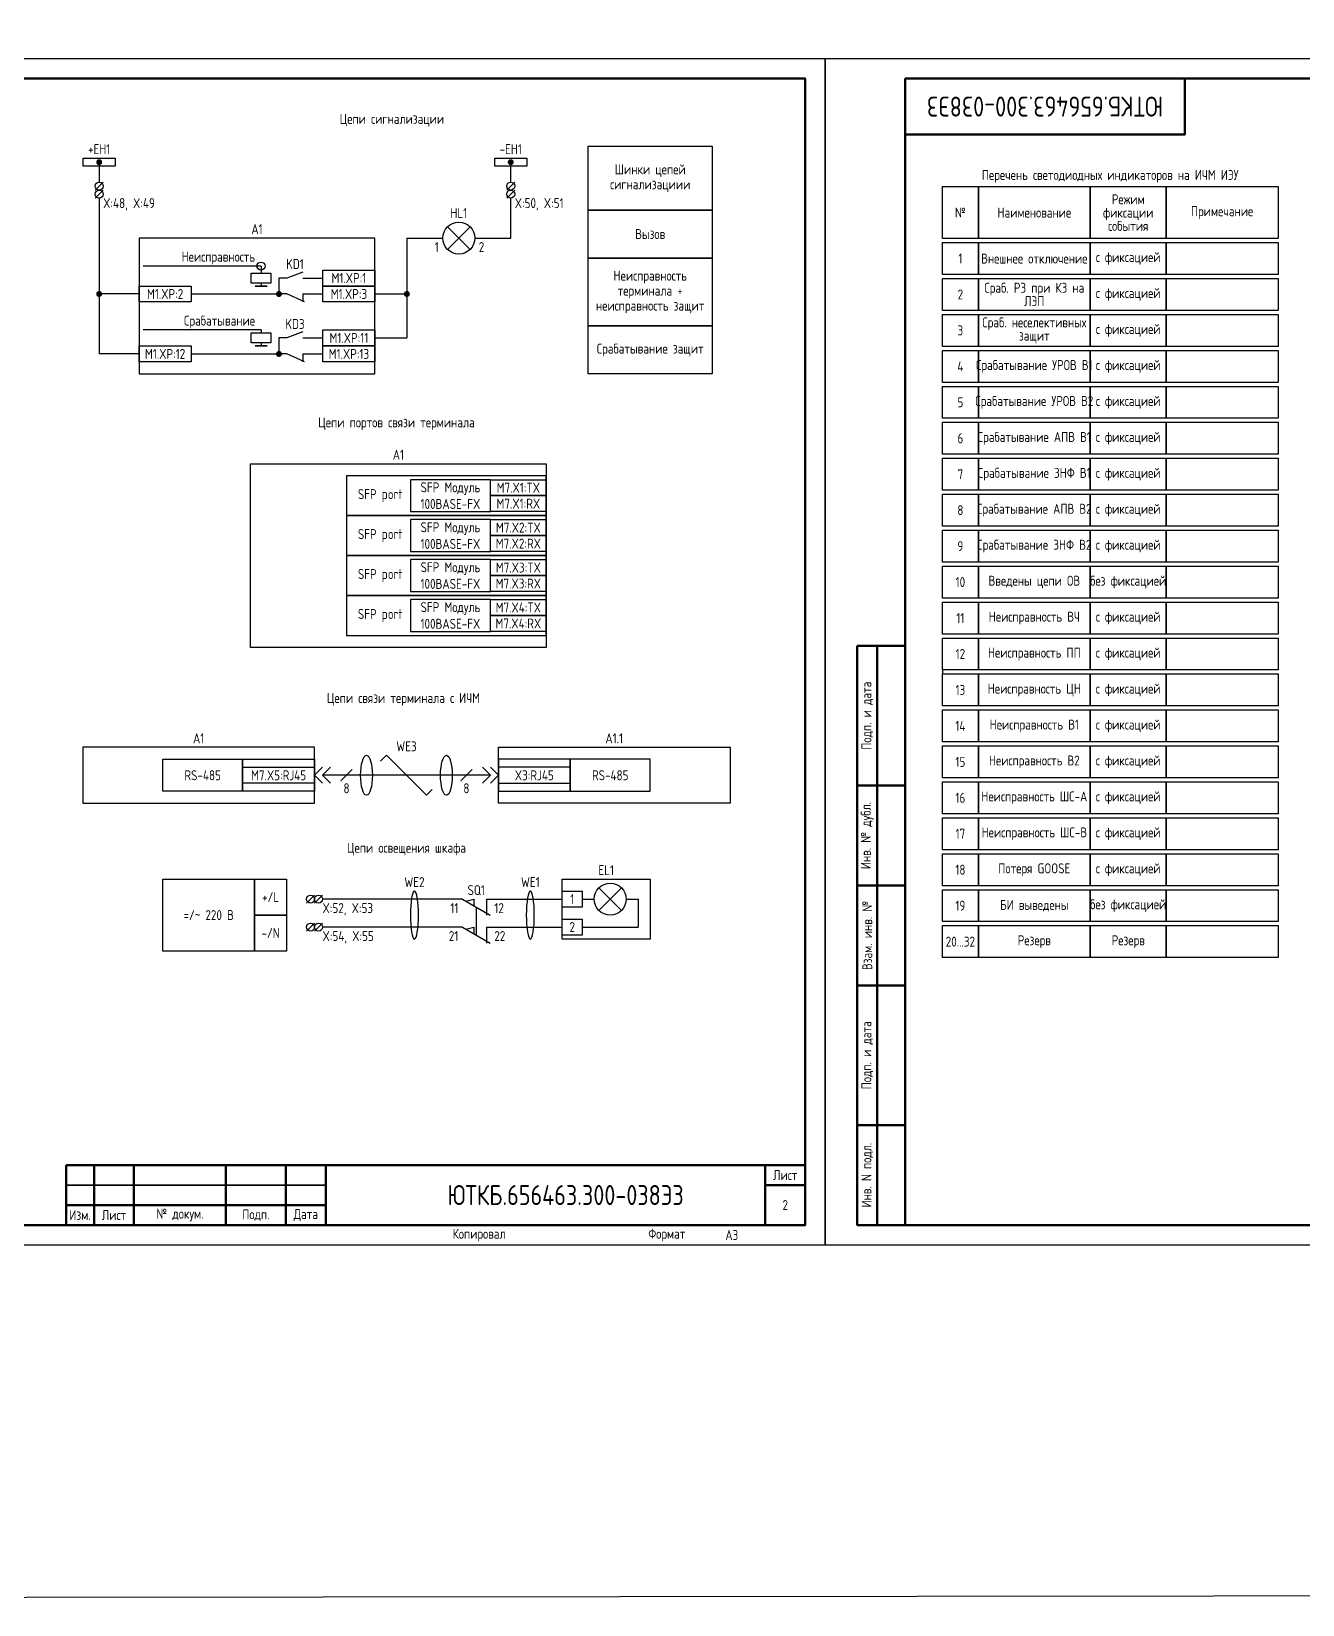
# Model space of a CAD drawing. Header units: millimetres. Extents: x -920 to 1754, y -90 to 589.
# Drawn here: x 641.3 to 959.4, y -90 to 303.8 of the extents above; entities that cross this region are included whole.
import ezdxf

# ---------------------------------------------------------------- set-up
doc = ezdxf.new("R2010")
doc.units = ezdxf.units.MM
doc.styles.add('Gost_type_A', font='GOST_0.TTF')

# ---------------------------------------------------------------- blocks, each defined once
blk = doc.blocks.new('Формат_А3')
blk.add_lwpolyline([(-420, 297), (0, 297), (0, 0), (-420, 0)], close=True)
at = {"lineweight": 50}
blk.add_lwpolyline([(-400, 292), (-5, 292), (-5, 5), (-400, 5)], close=True, dxfattribs=at)
blk = doc.blocks.new('Штамп малый нижний')
at = {"lineweight": 50}
for points in [[(-185, 15), (-178, 15), (-178, 5), (-185, 5)], [(-178, 15), (-168, 15), (-168, 5), (-178, 5)], [(-168, 15), (-145, 15), (-145, 5), (-168, 5)], [(-145, 15), (-130, 15), (-130, 5), (-145, 5)], [(-130, 15), (-120, 15), (-120, 5), (-130, 5)], [(-120, 15), (-10, 15), (-10, 0), (-120, 0)], [(-10, 15), (0, 15), (0, 10), (-10, 10)], [(-10, 10), (0, 10), (0, 0), (-10, 0)], [(-185, 5), (-178, 5), (-178, 0), (-185, 0)], [(-178, 5), (-168, 5), (-168, 0), (-178, 0)], [(-168, 5), (-145, 5), (-145, 0), (-168, 0)], [(-145, 5), (-130, 5), (-130, 0), (-145, 0)], [(-130, 5), (-120, 5), (-120, 0), (-130, 0)]]:
    blk.add_lwpolyline(points, close=True, dxfattribs=at)
for points in [[(-185, 15), (-178, 15), (-178, 10), (-185, 10)], [(-178, 15), (-168, 15), (-168, 10), (-178, 10)], [(-168, 15), (-145, 15), (-145, 10), (-168, 10)], [(-145, 15), (-130, 15), (-130, 10), (-145, 10)], [(-130, 15), (-120, 15), (-120, 10), (-130, 10)], [(-185, 10), (-178, 10), (-178, 5), (-185, 5)], [(-178, 10), (-168, 10), (-168, 5), (-178, 5)], [(-168, 10), (-145, 10), (-145, 5), (-168, 5)], [(-145, 10), (-130, 10), (-130, 5), (-145, 5)], [(-130, 10), (-120, 10), (-120, 5), (-130, 5)]]:
    blk.add_lwpolyline(points, close=True)
at = {"char_height": 2.5, "style": 'Gost_type_A'}
for s, insert, width, attachment_point in [('Лист', (-5, 12.5), 10, 5), ('№ докум.', (-156.5, 2.5), 23, 5), ('Подп.', (-137.5, 2.5), 15, 5), ('Дата', (-125, 2.5), 10, 5), ('Изм.', (-181.5, 2.5), 7, 5), ('Лист', (-173, 2.5), 10, 5), ('Копировал', (-75, -2.53), 13.1202, 6), ('Формат', (-30, -2.53), 13.1202, 6)]:
    blk.add_mtext(s, dxfattribs=dict(at, insert=insert, width=width, attachment_point=attachment_point))
blk = doc.blocks.new('Штамп угловой верхний')
at = {"lineweight": 50}
blk.add_lwpolyline([(0, 0), (70, 0), (70, -14), (0, -14)], close=True, dxfattribs=at)
blk = doc.blocks.new('Штамп левый нижний')
at = {"lineweight": 50}
for points in [[(-12, 145), (-7, 145), (-7, 110), (-12, 110)], [(-7, 145), (0, 145), (0, 110), (-7, 110)], [(-12, 110), (-7, 110), (-7, 85), (-12, 85)], [(-7, 110), (0, 110), (0, 85), (-7, 85)], [(-12, 85), (-7, 85), (-7, 60), (-12, 60)], [(-7, 85), (0, 85), (0, 60), (-7, 60)], [(-12, 60), (-7, 60), (-7, 25), (-12, 25)], [(-7, 60), (0, 60), (0, 25), (-7, 25)], [(-12, 25), (-7, 25), (-7, 0), (-12, 0)], [(-7, 25), (0, 25), (0, 0), (-7, 0)]]:
    blk.add_lwpolyline(points, close=True, dxfattribs=at)
at = {"char_height": 2.5, "attachment_point": 5, "rotation": 90, "style": 'Gost_type_A'}
for s, insert, width in [('Подп. и дата', (-9.5, 127.5), 35), ('Инв. № дубл.', (-9.5, 97.5), 25), ('Взам. инв. №', (-9.5, 72.5), 25), ('Подп. и дата', (-9.5, 42.5), 35), ('Инв. N подл.', (-9.5, 12.5), 25)]:
    blk.add_mtext(s, dxfattribs=dict(at, insert=insert, width=width))
blk = doc.blocks.new('POINT')
at = {"const_width": 0.75}
blk.add_lwpolyline([(-0.375, 0, 1), (0.375, 0, 1)], format="xyb", close=True, dxfattribs=at)
blk = doc.blocks.new('Шинка')
blk.add_lwpolyline([(-4, 1), (4, 1), (4, -1), (-4, -1)], close=True)
blk.add_blockref('POINT', (0, 0))

msp = doc.modelspace()

# ---------------------------------------------------------------- linework, layer by layer
for p, q in [((658.29, 271.07), (658.29, 266.07)), ((761.29, 266.07), (761.29, 271.07)), ((659.29, 266.07), (657.29, 264.07)), ((659.29, 264.07), (657.29, 262.07)), ((762.29, 266.07), (760.29, 264.07)), ((762.29, 264.07), (760.29, 262.07)), ((761.29, 264.06), (761.29, 264.07)), ((761.29, 264.06), (761.29, 264.07)), ((658.29, 262.07), (658.29, 223.07)), ((761.29, 252.07), (761.29, 262.07)), ((735.29, 252.07), (744.29, 252.07)), ((735.29, 252.07), (735.29, 227.07)), ((745.46, 254.89), (751.12, 249.24)), ((751.12, 254.89), (745.46, 249.24)), ((752.29, 252.07), (761.29, 252.07)), ((698.79, 245.07), (669.29, 245.07)), ((698.79, 245.07), (698.79, 243.32)), ((698.79, 240.82), (698.79, 240.07)), ((668.29, 238.07), (658.29, 238.07)), ((709.29, 238.07), (709.29, 236.07)), ((727.29, 238.07), (735.29, 238.07)), ((698.79, 229.07), (669.29, 229.07)), ((698.79, 229.07), (698.79, 228.32)), ((698.79, 225.82), (698.79, 225.07)), ((727.29, 227.07), (735.29, 227.07)), ((668.29, 223.07), (658.29, 223.07)), ((709.29, 223.07), (709.29, 221.07)), ((869.32, 143.95), (869.32, 142.95)), ((728.72, 121.13), (730.19, 122.59)), ((730.19, 122.59), (740.19, 112.59)), ((712.19, 117.59), (714.19, 119.59)), ((712.19, 117.59), (714.19, 119.59)), ((714.19, 117.59), (716.19, 119.59)), ((714.19, 117.59), (716.19, 119.59)), ((721.6, 119.01), (718.77, 116.18)), ((751.6, 119.01), (748.77, 116.18)), ((756.19, 117.59), (754.19, 119.59)), ((756.19, 117.59), (754.19, 119.59)), ((758.19, 117.59), (756.19, 119.59)), ((758.19, 117.59), (756.19, 119.59)), ((712.19, 117.59), (714.19, 115.59)), ((712.19, 117.59), (714.19, 115.59)), ((756.19, 117.59), (714.19, 117.59)), ((714.19, 117.59), (716.19, 115.59)), ((714.19, 117.59), (716.19, 115.59)), ((756.19, 117.59), (754.19, 115.59)), ((756.19, 117.59), (754.19, 115.59)), ((758.19, 117.59), (756.19, 115.59)), ((758.19, 117.59), (756.19, 115.59)), ((740.19, 112.59), (741.6, 114.01)), ((712.19, 87.59), (710.19, 85.59)), ((714.19, 87.59), (712.19, 85.59)), ((783.36, 89.42), (789.02, 83.77)), ((789.02, 89.42), (783.36, 83.77)), ((749.19, 86.59), (714.2, 86.59)), ((749.19, 86.59), (756.11, 82.59)), ((750.05, 86.09), (752.05, 86.59)), ((752.05, 86.59), (752.05, 84.94)), ((755.19, 86.59), (755.19, 82.59)), ((755.19, 86.59), (774.19, 86.59)), ((779.19, 86.59), (782.19, 86.59)), ((790.19, 86.59), (793.19, 86.59)), ((793.19, 86.59), (793.19, 79.59)), ((712.19, 80.59), (710.19, 78.59)), ((714.19, 80.59), (712.19, 78.59)), ((749.19, 79.59), (714.2, 79.59)), ((749.19, 79.59), (756.11, 75.59)), ((750.05, 79.09), (752.05, 79.59)), ((752.05, 79.59), (752.05, 77.94)), ((755.19, 79.59), (755.19, 75.59)), ((755.19, 79.59), (774.19, 79.59)), ((779.19, 79.59), (793.19, 79.59))]:
    msp.add_line(p, q)
at = {"ltscale": 1.08}
for p, q in [((705.29, 242.07), (703.29, 242.07)), ((703.29, 242.07), (703.29, 238.07)), ((709.29, 242.07), (714.29, 242.07)), ((681.29, 238.07), (703.29, 238.07)), ((705.29, 238.07), (703.29, 238.07)), ((709.29, 238.07), (714.29, 238.07)), ((705.29, 227.07), (703.29, 227.07)), ((703.29, 227.07), (703.29, 223.07)), ((709.29, 227.07), (714.29, 227.07)), ((681.29, 223.07), (703.29, 223.07)), ((705.29, 223.07), (703.29, 223.07)), ((709.29, 223.07), (714.29, 223.07))]:
    msp.add_line(p, q, dxfattribs=at)
at = {"ltscale": 4.32}
for p, q in [((709.29, 243.57), (705.29, 242.07)), ((709.68, 236.07), (705.29, 238.07)), ((709.29, 228.57), (705.29, 227.07)), ((709.68, 221.07), (705.29, 223.07))]:
    msp.add_line(p, q, dxfattribs=at)
at = {"ltscale": 0.5}
msp.add_line((752.65, 84.59), (752.65, 77.59), dxfattribs=at)
at = {"color": 94, "lineweight": 30}
msp.add_lwpolyline([(-920, 586), (1754.28, 589), (1754.28, -87), (-920, -90)], close=True, dxfattribs=at)
for points in [[(780.69, 275.07), (811.69, 275.07), (811.69, 259.07), (780.69, 259.07)], [(869.32, 264.95), (878.32, 264.95), (878.32, 251.95), (869.32, 251.95)], [(878.32, 264.95), (906.32, 264.95), (906.32, 251.95), (878.32, 251.95)], [(906.32, 264.95), (925.32, 264.95), (925.32, 251.95), (906.32, 251.95)], [(925.32, 264.95), (953.32, 264.95), (953.32, 251.95), (925.32, 251.95)], [(811.69, 247.07), (780.69, 247.07), (780.69, 259.07), (811.69, 259.07)], [(668.29, 218.07), (727.29, 218.07), (727.29, 252.07), (668.29, 252.07)], [(869.32, 250.95), (878.32, 250.95), (878.32, 242.95), (869.32, 242.95)], [(878.32, 250.95), (906.32, 250.95), (906.32, 242.95), (878.32, 242.95)], [(906.32, 250.95), (925.32, 250.95), (925.32, 242.95), (906.32, 242.95)], [(925.32, 250.95), (953.32, 250.95), (953.32, 242.95), (925.32, 242.95)], [(811.69, 230.07), (780.69, 230.07), (780.69, 247.07), (811.69, 247.07)], [(701.29, 243.32), (701.29, 240.82), (696.29, 240.82), (696.29, 243.32)], [(714.29, 244.07), (727.29, 244.07), (727.29, 240.07), (714.29, 240.07)], [(869.32, 241.95), (878.32, 241.95), (878.32, 233.95), (869.32, 233.95)], [(878.32, 241.95), (906.32, 241.95), (906.32, 233.95), (878.32, 233.95)], [(906.32, 241.95), (925.32, 241.95), (925.32, 233.95), (906.32, 233.95)], [(925.32, 241.95), (953.32, 241.95), (953.32, 233.95), (925.32, 233.95)], [(668.29, 240.07), (681.29, 240.07), (681.29, 236.07), (668.29, 236.07)], [(700.29, 240.07), (697.29, 240.07)], [(714.29, 240.07), (727.29, 240.07), (727.29, 236.07), (714.29, 236.07)], [(869.32, 232.95), (878.32, 232.95), (878.32, 224.95), (869.32, 224.95)], [(878.32, 232.95), (906.32, 232.95), (906.32, 224.95), (878.32, 224.95)], [(906.32, 232.95), (925.32, 232.95), (925.32, 224.95), (906.32, 224.95)], [(925.32, 232.95), (953.32, 232.95), (953.32, 224.95), (925.32, 224.95)], [(714.29, 229.07), (727.29, 229.07), (727.29, 225.07), (714.29, 225.07)], [(811.69, 218.07), (780.69, 218.07), (780.69, 230.07), (811.69, 230.07)], [(668.29, 225.07), (681.29, 225.07), (681.29, 221.07), (668.29, 221.07)], [(701.29, 228.32), (701.29, 225.82), (696.29, 225.82), (696.29, 228.32)], [(700.29, 225.07), (697.29, 225.07)], [(714.29, 225.07), (727.29, 225.07), (727.29, 221.07), (714.29, 221.07)], [(869.32, 223.95), (878.32, 223.95), (878.32, 215.95), (869.32, 215.95)], [(878.32, 223.95), (906.32, 223.95), (906.32, 215.95), (878.32, 215.95)], [(906.32, 223.95), (925.32, 223.95), (925.32, 215.95), (906.32, 215.95)], [(925.32, 223.95), (953.32, 223.95), (953.32, 215.95), (925.32, 215.95)], [(869.32, 214.95), (878.32, 214.95), (878.32, 206.95), (869.32, 206.95)], [(878.32, 214.95), (906.32, 214.95), (906.32, 206.95), (878.32, 206.95)], [(906.32, 214.95), (925.32, 214.95), (925.32, 206.95), (906.32, 206.95)], [(925.32, 214.95), (953.32, 214.95), (953.32, 206.95), (925.32, 206.95)], [(869.32, 205.95), (878.32, 205.95), (878.32, 197.95), (869.32, 197.95)], [(878.32, 205.95), (906.32, 205.95), (906.32, 197.95), (878.32, 197.95)], [(906.32, 205.95), (925.32, 205.95), (925.32, 197.95), (906.32, 197.95)], [(925.32, 205.95), (953.32, 205.95), (953.32, 197.95), (925.32, 197.95)], [(869.32, 196.95), (878.32, 196.95), (878.32, 188.95), (869.32, 188.95)], [(878.32, 196.95), (906.32, 196.95), (906.32, 188.95), (878.32, 188.95)], [(906.32, 196.95), (925.32, 196.95), (925.32, 188.95), (906.32, 188.95)], [(925.32, 196.95), (953.32, 196.95), (953.32, 188.95), (925.32, 188.95)], [(696.19, 195.59), (770.19, 195.59), (770.19, 149.59), (696.19, 149.59)], [(770.19, 192.59), (720.19, 192.59), (720.19, 182.59), (770.19, 182.59)], [(756.19, 191.59), (770.19, 191.59), (770.19, 187.59), (756.19, 187.59)], [(756.19, 187.59), (770.19, 187.59), (770.19, 183.59), (756.19, 183.59)], [(869.32, 187.95), (878.32, 187.95), (878.32, 179.95), (869.32, 179.95)], [(878.32, 187.95), (906.32, 187.95), (906.32, 179.95), (878.32, 179.95)], [(906.32, 187.95), (925.32, 187.95), (925.32, 179.95), (906.32, 179.95)], [(925.32, 187.95), (953.32, 187.95), (953.32, 179.95), (925.32, 179.95)], [(770.19, 182.59), (720.19, 182.59), (720.19, 172.59), (770.19, 172.59)], [(756.19, 181.59), (770.19, 181.59), (770.19, 177.59), (756.19, 177.59)], [(756.19, 177.59), (770.19, 177.59), (770.19, 173.59), (756.19, 173.59)], [(869.32, 178.95), (878.32, 178.95), (878.32, 170.95), (869.32, 170.95)], [(878.32, 178.95), (906.32, 178.95), (906.32, 170.95), (878.32, 170.95)], [(906.32, 178.95), (925.32, 178.95), (925.32, 170.95), (906.32, 170.95)], [(925.32, 178.95), (953.32, 178.95), (953.32, 170.95), (925.32, 170.95)], [(770.19, 172.59), (720.19, 172.59), (720.19, 162.59), (770.19, 162.59)], [(756.19, 171.59), (770.19, 171.59), (770.19, 167.59), (756.19, 167.59)], [(869.32, 169.95), (878.32, 169.95), (878.32, 161.95), (869.32, 161.95)], [(878.32, 169.95), (906.32, 169.95), (906.32, 161.95), (878.32, 161.95)], [(906.32, 169.95), (925.32, 169.95), (925.32, 161.95), (906.32, 161.95)], [(925.32, 169.95), (953.32, 169.95), (953.32, 161.95), (925.32, 161.95)], [(756.19, 167.59), (770.19, 167.59), (770.19, 163.59), (756.19, 163.59)], [(770.19, 162.59), (720.19, 162.59), (720.19, 152.59), (770.19, 152.59)], [(756.19, 161.59), (770.19, 161.59), (770.19, 157.59), (756.19, 157.59)], [(756.19, 157.59), (770.19, 157.59), (770.19, 153.59), (756.19, 153.59)], [(869.32, 160.95), (878.32, 160.95), (878.32, 152.95), (869.32, 152.95)], [(878.32, 160.95), (906.32, 160.95), (906.32, 152.95), (878.32, 152.95)], [(906.32, 160.95), (925.32, 160.95), (925.32, 152.95), (906.32, 152.95)], [(925.32, 160.95), (953.32, 160.95), (953.32, 152.95), (925.32, 152.95)], [(869.32, 151.95), (878.32, 151.95), (878.32, 143.95), (869.32, 143.95)], [(878.32, 151.95), (906.32, 151.95), (906.32, 143.95), (878.32, 143.95)], [(906.32, 151.95), (925.32, 151.95), (925.32, 143.95), (906.32, 143.95)], [(925.32, 151.95), (953.32, 151.95), (953.32, 143.95), (925.32, 143.95)], [(869.32, 142.95), (878.32, 142.95), (878.32, 134.95), (869.32, 134.95)], [(878.32, 142.95), (906.32, 142.95), (906.32, 134.95), (878.32, 134.95)], [(906.32, 142.95), (925.32, 142.95), (925.32, 134.95), (906.32, 134.95)], [(925.32, 142.95), (953.32, 142.95), (953.32, 134.95), (925.32, 134.95)], [(869.32, 133.95), (878.32, 133.95), (878.32, 125.95), (869.32, 125.95)], [(878.32, 133.95), (906.32, 133.95), (906.32, 125.95), (878.32, 125.95)], [(906.32, 133.95), (925.32, 133.95), (925.32, 125.95), (906.32, 125.95)], [(925.32, 133.95), (953.32, 133.95), (953.32, 125.95), (925.32, 125.95)], [(654.19, 110.59), (712.19, 110.59), (712.19, 124.59), (654.19, 124.59)], [(816.19, 110.59), (758.19, 110.59), (758.19, 124.59), (816.19, 124.59)], [(869.32, 124.95), (878.32, 124.95), (878.32, 116.95), (869.32, 116.95)], [(878.32, 124.95), (906.32, 124.95), (906.32, 116.95), (878.32, 116.95)], [(906.32, 124.95), (925.32, 124.95), (925.32, 116.95), (906.32, 116.95)], [(925.32, 124.95), (953.32, 124.95), (953.32, 116.95), (925.32, 116.95)], [(674.19, 121.59), (694.19, 121.59), (694.19, 113.59), (674.19, 113.59)], [(694.19, 121.59), (712.19, 121.59), (712.19, 113.59), (694.19, 113.59)], [(694.19, 119.59), (712.19, 119.59), (712.19, 115.59), (694.19, 115.59)], [(776.19, 121.59), (758.19, 121.59), (758.19, 113.59), (776.19, 113.59)], [(776.19, 119.59), (758.19, 119.59), (758.19, 115.59), (776.19, 115.59)], [(796.19, 121.59), (776.19, 121.59), (776.19, 113.59), (796.19, 113.59)], [(869.32, 115.95), (878.32, 115.95), (878.32, 107.95), (869.32, 107.95)], [(878.32, 115.95), (906.32, 115.95), (906.32, 107.95), (878.32, 107.95)], [(906.32, 115.95), (925.32, 115.95), (925.32, 107.95), (906.32, 107.95)], [(925.32, 115.95), (953.32, 115.95), (953.32, 107.95), (925.32, 107.95)], [(869.32, 106.95), (878.32, 106.95), (878.32, 98.95), (869.32, 98.95)], [(878.32, 106.95), (906.32, 106.95), (906.32, 98.95), (878.32, 98.95)], [(906.32, 106.95), (925.32, 106.95), (925.32, 98.95), (906.32, 98.95)], [(925.32, 106.95), (953.32, 106.95), (953.32, 98.95), (925.32, 98.95)], [(869.32, 97.95), (878.32, 97.95), (878.32, 89.95), (869.32, 89.95)], [(878.32, 97.95), (906.32, 97.95), (906.32, 89.95), (878.32, 89.95)], [(906.32, 97.95), (925.32, 97.95), (925.32, 89.95), (906.32, 89.95)], [(925.32, 97.95), (953.32, 97.95), (953.32, 89.95), (925.32, 89.95)], [(697.19, 73.59), (674.19, 73.59), (674.19, 91.59), (697.19, 91.59)], [(705.19, 82.59), (697.19, 82.59), (697.19, 91.59), (705.19, 91.59)], [(774.19, 91.59), (796.19, 91.59), (796.19, 76.59), (774.19, 76.59)], [(774.19, 88.59), (779.19, 88.59), (779.19, 84.59), (774.19, 84.59)], [(869.32, 88.95), (878.32, 88.95), (878.32, 80.95), (869.32, 80.95)], [(878.32, 88.95), (906.32, 88.95), (906.32, 80.95), (878.32, 80.95)], [(906.32, 88.95), (925.32, 88.95), (925.32, 80.95), (906.32, 80.95)], [(925.32, 88.95), (953.32, 88.95), (953.32, 80.95), (925.32, 80.95)], [(705.19, 73.59), (697.19, 73.59), (697.19, 82.59), (705.19, 82.59)], [(774.19, 81.59), (779.19, 81.59), (779.19, 77.59), (774.19, 77.59)], [(869.32, 79.95), (878.32, 79.95), (878.32, 71.95), (869.32, 71.95)], [(878.32, 79.95), (906.32, 79.95), (906.32, 71.95), (878.32, 71.95)], [(906.32, 79.95), (925.32, 79.95), (925.32, 71.95), (906.32, 71.95)], [(925.32, 79.95), (953.32, 79.95), (953.32, 71.95), (925.32, 71.95)]]:
    msp.add_lwpolyline(points, close=True)
at = {"linetype": 'Continuous', "lineweight": 25, "ltscale": 4}
for points in [[(736.19, 183.59), (756.19, 183.59), (756.19, 191.59), (736.19, 191.59)], [(736.19, 173.59), (756.19, 173.59), (756.19, 181.59), (736.19, 181.59)], [(736.19, 163.59), (756.19, 163.59), (756.19, 171.59), (736.19, 171.59)], [(736.19, 153.59), (756.19, 153.59), (756.19, 161.59), (736.19, 161.59)]]:
    msp.add_lwpolyline(points, close=True, dxfattribs=at)
for centre, radius in [((658.29, 265.07), 1), ((658.29, 263.07), 1), ((761.29, 265.07), 1), ((761.29, 263.07), 1), ((748.29, 252.07), 4), ((698.79, 245.07), 1), ((786.19, 86.59), 4), ((711.19, 86.59), 1), ((713.19, 86.59), 1), ((711.19, 79.59), 1), ((713.19, 79.59), 1)]:
    msp.add_circle(centre, radius)
for centre in [(725.19, 117.59), (745.19, 117.59)]:
    msp.add_ellipse(centre, major_axis=(0, -5), ratio=0.293778)
at = {"extrusion": (0, 0, -1)}
for centre in [(737.19, 82.59), (766.19, 82.59)]:
    msp.add_ellipse(centre, major_axis=(0, -6), ratio=0.166667, dxfattribs=at)

# ---------------------------------------------------------------- block references
at = {"color": 1}
for name, p in [('Формат_А3', (840, 0)), ('Формат_А3', (1260, 0)), ('Штамп левый нижний', (860, 5)), ('Штамп малый нижний', (835, 5))]:
    msp.add_blockref(name, p, dxfattribs=at)
for name, p in [('Штамп угловой верхний', (860, 292)), ('Шинка', (658.29, 271.07)), ('Шинка', (761.29, 271.07)), ('POINT', (658.29, 238.07)), ('POINT', (703.29, 238.07)), ('POINT', (735.29, 238.07)), ('POINT', (703.29, 223.07))]:
    msp.add_blockref(name, p)

# ---------------------------------------------------------------- texts
at = {"insert": (895, 285), "char_height": 5, "width": 70, "attachment_point": 5, "rotation": 180, "style": 'Gost_type_A'}
msp.add_mtext('ЮТКБ.656463.300-038Э3', dxfattribs=at)
at = {"char_height": 2.5, "style": 'Gost_type_A'}
for s, insert, width, attachment_point, line_spacing_factor in [('Цепи сигнализации', (731.54, 281.57), 197.5, 5, 0.9), ('Шинки цепей сигнализациии', (796.19, 267.07), 31, 5, 0.9), ('Перечень светодиодных индикаторов на ИЧМ ИЭУ', (911.32, 265.95), 84, 8, 0.9), ('X:48, X:49', (659.29, 262.07), 16, 1, 0.9), ('X:50, X:51', (762.29, 262.07), 13.7877, 1, 0.9), ('Режим\\Pфиксации события', (915.82, 258.45), 19, 5, 0.8), ('Примечание', (939.32, 258.45), 28, 5, 0.8), ('№ ', (873.82, 258.45), 9, 5, 0.8), ('Наименование ', (892.32, 258.45), 28, 5, 0.8), ('A1', (697.79, 253.07), 59, 8, 0.9), ('Вызов', (796.19, 253.07), 31, 5, 0.9), ('Неисправность', (697.29, 247.07), 37, 6, 0.8), ('1', (873.82, 246.95), 9, 5, 0.8), ('Внешнее отключение', (892.32, 246.95), 28, 5, 0.8), ('с фиксацией', (915.82, 246.95), 19, 5, 0.8), ('Неисправность терминала + неисправность защит', (796.19, 238.57), 31, 5, 0.9), ('Сраб. РЗ при КЗ на ЛЭП ', (892.32, 237.95), 28, 5, 0.8), ('2', (873.82, 237.95), 9, 5, 0.8), ('с фиксацией', (915.82, 237.95), 19, 5, 0.8), ('3', (873.82, 228.95), 9, 5, 0.8), ('Сраб. неселективных защит ', (892.32, 228.95), 28, 5, 0.8), ('с фиксацией', (915.82, 228.95), 19, 5, 0.8), ('Срабатывание защит', (796.19, 224.07), 31, 5, 0.9), ('4', (873.82, 219.95), 9, 5, 0.8), ('Срабатывание УРОВ В1', (892.32, 219.95), 28, 5, 0.8), ('с фиксацией', (915.82, 219.95), 19, 5, 0.8), ('5', (873.82, 210.95), 9, 5, 0.8), ('Срабатывание УРОВ В2', (892.32, 210.95), 28, 5, 0.8), ('с фиксацией', (915.82, 210.95), 19, 5, 0.8), ('Цепи портов связи терминала', (732.69, 205.59), 197, 5, 0.9), ('6', (873.82, 201.95), 9, 5, 0.8), ('Срабатывание АПВ В1', (892.32, 201.95), 28, 5, 0.8), ('с фиксацией', (915.82, 201.95), 19, 5, 0.8), ('A1', (733.19, 196.59), 74.0002, 8, 0.9), ('7', (873.82, 192.95), 9, 5, 0.8), ('Срабатывание ЗНФ В1', (892.32, 192.95), 28, 5, 0.8), ('с фиксацией', (915.82, 192.95), 19, 5, 0.8), ('8', (873.82, 183.95), 9, 5, 0.8), ('Срабатывание АПВ В2', (892.32, 183.95), 28, 5, 0.8), ('с фиксацией', (915.82, 183.95), 19, 5, 0.8), ('9', (873.82, 174.95), 9, 5, 0.8), ('Срабатывание ЗНФ В2', (892.32, 174.95), 28, 5, 0.8), ('с фиксацией', (915.82, 174.95), 19, 5, 0.8), ('10', (873.82, 165.95), 9, 5, 0.8), ('Введены цепи ОВ', (892.32, 165.95), 28, 5, 0.8), ('без фиксацией', (915.82, 165.95), 19, 5, 0.8), ('11', (873.82, 156.95), 9, 5, 0.8), ('Неисправность ВЧ', (892.32, 156.95), 28, 5, 0.8), ('с фиксацией', (915.82, 156.95), 19, 5, 0.8), ('12', (873.82, 147.95), 9, 5, 0.8), ('Неисправность ПП', (892.32, 147.95), 28, 5, 0.8), ('с фиксацией', (915.82, 147.95), 19, 5, 0.8), ('Цепи связи терминала с ИЧМ', (734.44, 136.59), 197.5, 5, 0.9), ('13', (873.82, 138.95), 9, 5, 0.8), ('Неисправность ЦН ', (892.32, 138.95), 28, 5, 0.8), ('с фиксацией', (915.82, 138.95), 19, 5, 0.8), ('14', (873.82, 129.95), 9, 5, 0.8), ('Неисправность В1', (892.32, 129.95), 28, 5, 0.8), ('с фиксацией', (915.82, 129.95), 19, 5, 0.8), ('A1', (683.19, 125.59), 58.0002, 8, 0.9), ('A1.1', (787.19, 125.59), 58.0002, 8, 0.9), ('15', (873.82, 120.95), 9, 5, 0.8), ('Неисправность В2', (892.32, 120.95), 28, 5, 0.8), ('с фиксацией', (915.82, 120.95), 19, 5, 0.8), ('16', (873.82, 111.95), 9, 5, 0.8), ('Неисправность ШС-А ', (892.32, 111.95), 28, 5, 0.8), ('с фиксацией', (915.82, 111.95), 19, 5, 0.8), ('17', (873.82, 102.95), 9, 5, 0.8), ('Неисправность ШС-В ', (892.32, 102.95), 28, 5, 0.8), ('с фиксацией', (915.82, 102.95), 19, 5, 0.8), ('Цепи освещения шкафа', (735.19, 99.09), 122, 5, 0.9), ('EL1', (785.18, 92.59), 21.9942, 8, 0.9), ('18', (873.82, 93.95), 9, 5, 0.8), ('Потеря GOOSE ', (892.32, 93.95), 28, 5, 0.8), ('с фиксацией', (915.82, 93.95), 19, 5, 0.8), ('+/L', (701.19, 87.09), 8, 5, 0.9), ('=/~ 220 В', (685.69, 82.59), 23, 5, 0.9), ('X:52, X:53', (714.19, 85.59), 17.9949, 1, 0.9), ('19', (873.82, 84.95), 9, 5, 0.8), ('БИ выведены ', (892.32, 84.95), 28, 5, 0.8), ('без фиксацией', (915.82, 84.95), 19, 5, 0.8), ('-/N', (701.19, 78.09), 8, 5, 0.9), ('X:54, X:55', (714.19, 78.59), 17.9949, 1, 0.9), ('20...32', (873.82, 75.95), 9, 5, 0.8), ('Резерв', (892.32, 75.95), 28, 5, 0.8), ('Резерв', (915.82, 75.95), 19, 5, 0.8)]:
    msp.add_mtext(s, dxfattribs=dict(at, insert=insert, width=width, attachment_point=attachment_point, line_spacing_factor=line_spacing_factor))
at = {"style": 'Gost_type_A'}
for s, insert, char_height, width, attachment_point in [('+EH1', (658.29, 273.07), 2.5, 10, 8), ('-EH1', (761.29, 273.07), 2.5, 10, 8), ('HL1', (748.29, 257.07), 2.5, 14, 8), ('1', (743.29, 251.07), 2.5, 6, 3), ('2', (753.29, 251.07), 2.5, 6, 1), ('KD1', (707.29, 245.57), 2.5, 8, 5), ('M1.XP:1', (720.79, 242.07), 2.5, 13, 5), ('M1.XP:2', (674.79, 238.07), 2.5, 13, 5), ('M1.XP:3', (720.79, 238.07), 2.5, 13, 5), ('KD3', (707.29, 230.57), 2.5, 8, 5), ('M1.XP:11', (720.79, 227.07), 2.5, 13, 5), ('M1.XP:12', (674.79, 223.07), 2.5, 13, 5), ('M1.XP:13', (720.79, 223.07), 2.5, 13, 5), ('SFP port', (734.19, 187.59), 2.5, 20, 6), ('SFP Mодуль 100BASE-FX', (746.19, 187.59), 2.5, 19.9998, 5), ('M7.X1:TX', (763.19, 189.59), 2.5, 14, 5), ('M7.X1:RX', (763.19, 185.59), 2.5, 14, 5), ('SFP port', (734.19, 177.59), 2.5, 20, 6), ('SFP Mодуль 100BASE-FX', (746.19, 177.59), 2.5, 19.9998, 5), ('M7.X2:TX', (763.19, 179.59), 2.5, 14, 5), ('M7.X2:RX', (763.19, 175.59), 2.5, 14, 5), ('SFP Mодуль 100BASE-FX', (746.19, 167.59), 2.5, 19.9998, 5), ('M7.X3:TX', (763.19, 169.59), 2.5, 14, 5), ('SFP port', (734.19, 167.59), 2.5, 20, 6), ('M7.X3:RX', (763.19, 165.59), 2.5, 14, 5), ('SFP port', (734.19, 157.59), 2.5, 20, 6), ('SFP Mодуль 100BASE-FX', (746.19, 157.59), 2.5, 19.9998, 5), ('M7.X4:TX', (763.19, 159.59), 2.5, 14, 5), ('M7.X4:RX', (763.19, 155.59), 2.5, 14, 5), ('WE3', (735.19, 123.59), 2.5, 20, 8), ('RS-485', (684.19, 117.59), 2.5, 19.9998, 5), ('M7.X5:RJ45', (703.19, 117.59), 2.5, 18.0002, 5), ('X3:RJ45', (767.19, 117.59), 2.5, 18.0002, 5), ('RS-485', (786.19, 117.59), 2.5, 19.9998, 5), ('8', (720.19, 115.59), 2.5, 20, 2), ('8', (750.19, 115.59), 2.5, 20, 2), ('WE2', (737.19, 89.59), 2.5, 10, 8), ('WE1', (766.19, 89.59), 2.5, 10, 8), ('SQ1', (752.65, 87.59), 2.5, 10, 8), ('1', (776.69, 86.59), 2.5, 5, 5), ('11', (748.19, 85.59), 2.5, 6, 3), ('12', (757.19, 85.59), 2.5, 6, 1), ('2', (776.69, 79.59), 2.5, 5, 5), ('21', (748.19, 78.59), 2.5, 6, 3), ('22', (757.19, 78.59), 2.5, 6, 1), ('ЮТКБ.656463.300-038Э3', (775, 12.5), 5, 120, 5), ('2', (830, 10), 2.5, 10, 5), ('A3', (815, 2.5), 2.5, 20, 4)]:
    msp.add_mtext(s, dxfattribs=dict(at, insert=insert, char_height=char_height, width=width, attachment_point=attachment_point))
at = {"color": 6, "insert": (697.29, 231.07), "char_height": 2.5, "width": 37, "attachment_point": 6, "line_spacing_factor": 0.8, "style": 'Gost_type_A'}
msp.add_mtext('Срабатывание', dxfattribs=at)

doc.saveas('drawing.dxf')
